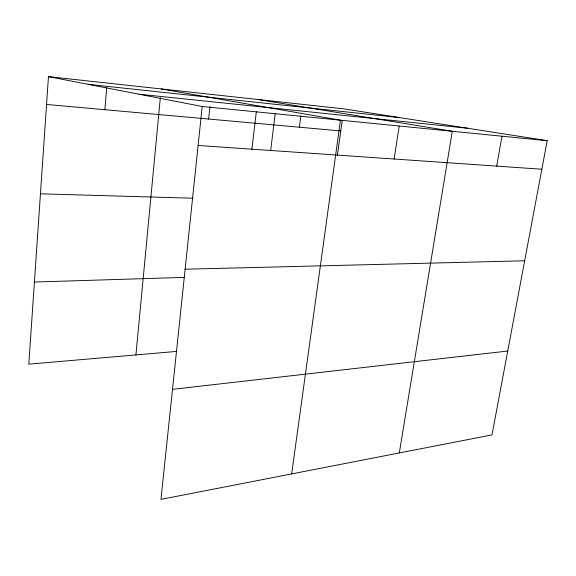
<?xml version="1.0" encoding="UTF-8"?>
<svg xmlns="http://www.w3.org/2000/svg" width="576" height="576" viewBox="0 0 576 576"><rect width="100%" height="100%" fill="white"/><g stroke="black" fill="none" stroke-linecap="round" stroke-linejoin="round"><path stroke-width="0.86" d="M48.456 76.63L202.205 106.488L160.956 499.37L491.998 434.902L547.2 140.688L343.822 108.864L48.456 76.63L28.8 364.162L176.767 351.403M104.882 109.706L106.704 87.473M135.914 354.924L160.33 97.769M208.627 119.045L209.945 106.718M251.863 149.544L256.313 111.78M270.684 150.48L275.184 113.724M299.383 127.21L300.852 115.769M291.665 473.911L340.459 120.19L161.172 88.934M337.378 155.477L342.238 120.341M394.164 159.019L399.182 126.014M399.305 452.952L452.304 131.278L257.767 99.475M496.692 166.111L501.977 136.202M172.512 389.34L507.737 351.036M34.416 282.031L184.666 277.387M185.119 269.215L524.664 260.791M40.442 193.81L192.982 198.216M198.115 145.462L541.843 169.229M46.555 104.458L340.769 130.932M202.205 106.488L547.2 140.688M139.082 94.226L467.618 128.232M88.171 84.341L399.55 117.583"/></g></svg>
